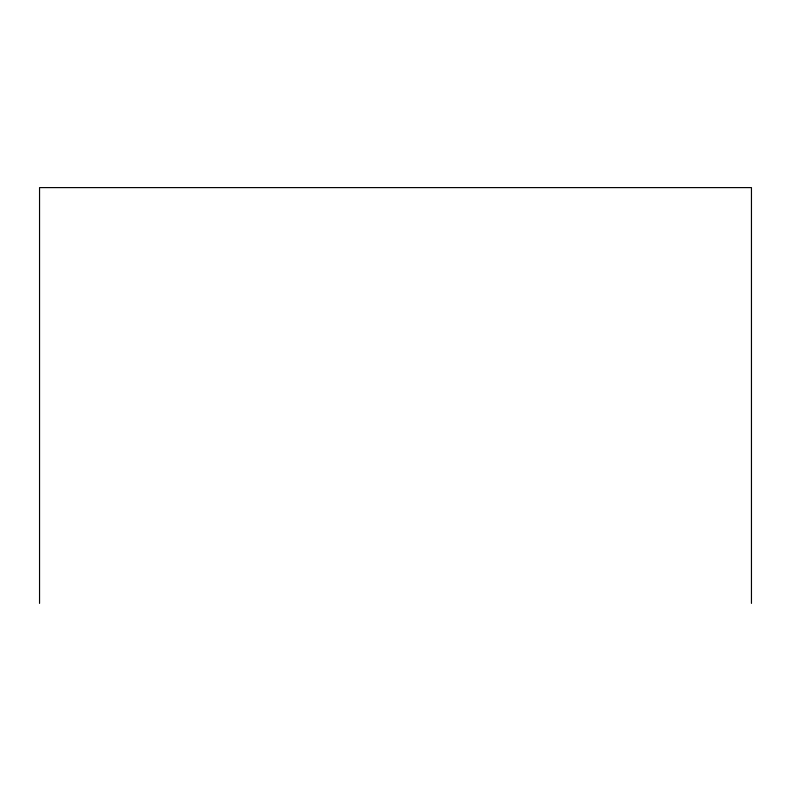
<?xml version="1.0" encoding="UTF-8"?>
<svg xmlns="http://www.w3.org/2000/svg" width="791" height="791" viewBox="0 0 791 791"><rect width="100%" height="100%" fill="white"/><g stroke="black" fill="none" stroke-linecap="round" stroke-linejoin="round"><path stroke-width="1.19" d="M751.45 603.395L751.45 187.605L39.55 187.605L39.55 603.395"/></g></svg>
